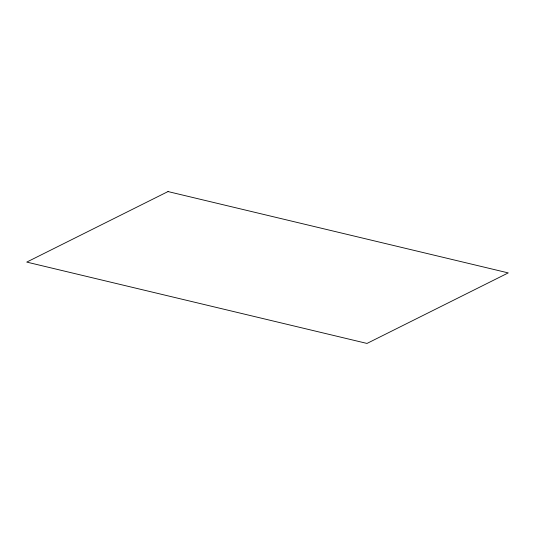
<?xml version="1.0" encoding="UTF-8"?>
<svg xmlns="http://www.w3.org/2000/svg" width="535" height="535" viewBox="0 0 535 535"><rect width="100%" height="100%" fill="white"/><g stroke="black" fill="none" stroke-linecap="round" stroke-linejoin="round"><path stroke-width="0.8" d="M168.003 191.563L26.75 262.096L366.997 343.437L508.25 272.903L168.003 191.563"/></g></svg>
